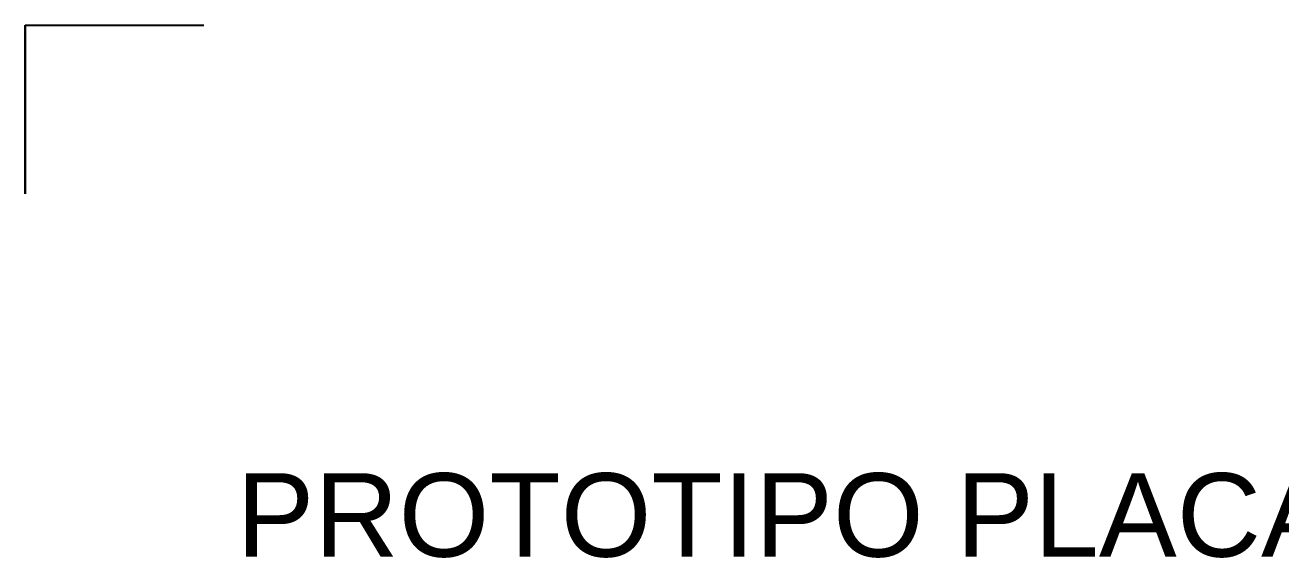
# Model space of a CAD drawing. Header units: millimetres. Extents: x -118 to 1430, y 370 to 641.
# Drawn here: x -118.3 to -5.6, y 593.6 to 641.4 of the extents above; entities that cross this region are included whole.
import ezdxf

# ---------------------------------------------------------------- set-up
doc = ezdxf.new("R2010")
doc.units = ezdxf.units.MM
doc.layers.add('Z100', color=9, linetype='Continuous', plot=False)
doc.styles.get("Standard").update_dxf_attribs({"font": 'arial.ttf'})

msp = doc.modelspace()

# ---------------------------------------------------------------- linework, layer by layer
at = {"layer": 'Z100'}
for p, q in [((-118.35, 641.44), (-102.29, 641.44)), ((-118.35, 626.28), (-118.35, 641.44)), ((-118.35, 641.44), (-118.35, 626.28)), ((-118.35, 641.44), (-118.35, 626.28))]:
    msp.add_line(p, q, dxfattribs=at)

# ---------------------------------------------------------------- texts
at = {"insert": (-99.37, 601.21), "char_height": 7.5, "attachment_point": 1}
msp.add_mtext_dynamic_manual_height_columns('PROTOTIPO PLACA CONTROL SC20', width=216.1422, gutter_width=12.5, heights=[0], dxfattribs=at)

doc.saveas('drawing.dxf')
